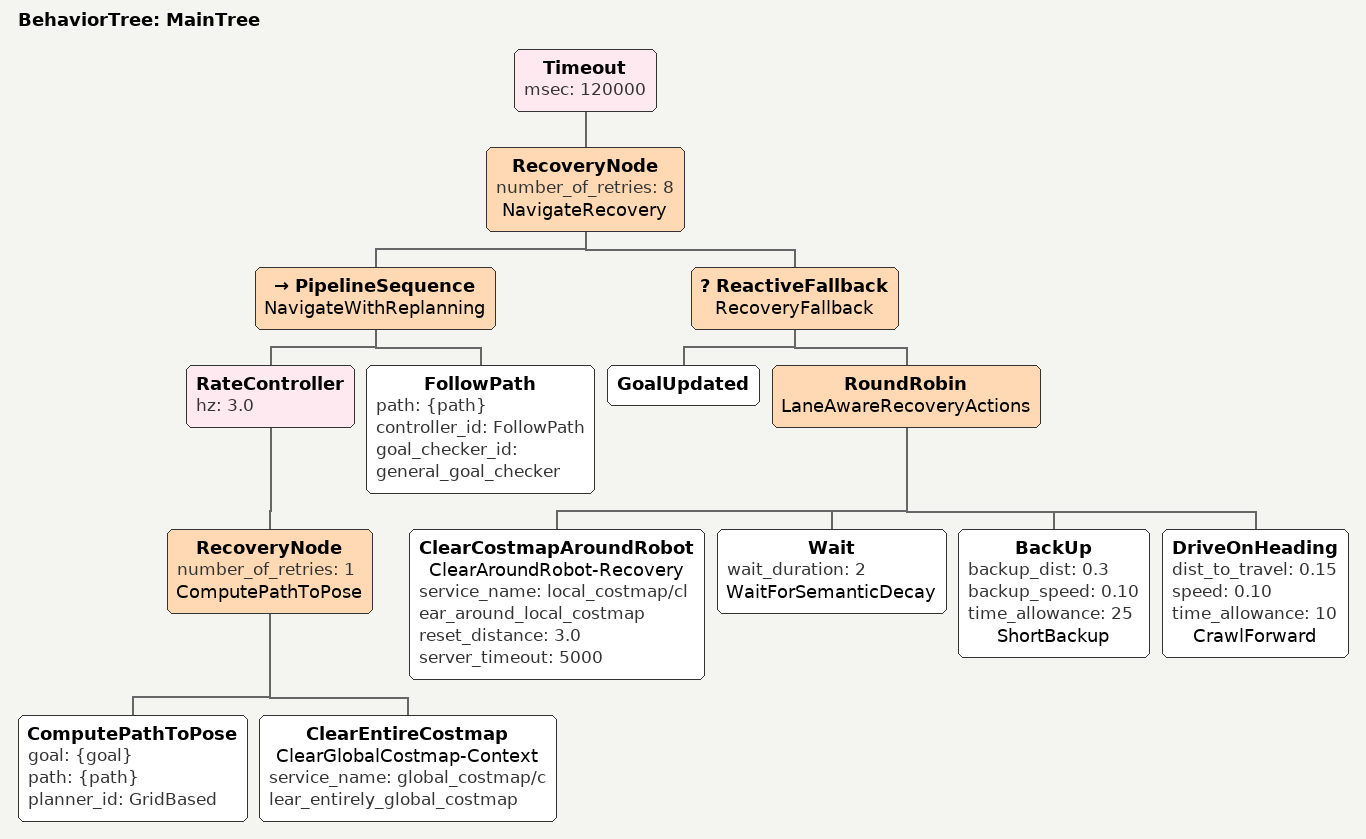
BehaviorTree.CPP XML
<root main_tree_to_execute="MainTree">
  <BehaviorTree ID="MainTree">

    <Timeout msec="120000">  <!-- 2026-05-30: 45000->120000 for FIELD TESTING (no DQ clock). REVERT to 45000 for competition (IGVC 60s Hold-up-Traffic DQ, 15s margin). -->

      <RecoveryNode number_of_retries="8" name="NavigateRecovery">  <!-- 2026-05-30: 3->8 for field-test persistence. REVERT to 3 for competition (1mph-avg recovery budget). -->

        <PipelineSequence name="NavigateWithReplanning">

          <RateController hz="3.0">
            <RecoveryNode number_of_retries="1" name="ComputePathToPose">
              <ComputePathToPose goal="{goal}"
                                 path="{path}"
                                 planner_id="GridBased"/>
              <ClearEntireCostmap name="ClearGlobalCostmap-Context"
                service_name="global_costmap/clear_entirely_global_costmap"/>
            </RecoveryNode>
          </RateController>

          <FollowPath path="{path}"
                      controller_id="FollowPath"
                      goal_checker_id="general_goal_checker"/>

        </PipelineSequence>

        <ReactiveFallback name="RecoveryFallback">
          <GoalUpdated/>

          <RoundRobin name="LaneAwareRecoveryActions">

            <ClearCostmapAroundRobot name="ClearAroundRobot-Recovery"
              service_name="local_costmap/clear_around_local_costmap"
              reset_distance="3.0"
              server_timeout="5000"/>

            <Wait wait_duration="2" name="WaitForSemanticDecay"/>

            <BackUp backup_dist="0.3"
                    backup_speed="0.10"
                    time_allowance="25"
                    name="ShortBackup"/>

            <DriveOnHeading dist_to_travel="0.15"
                            speed="0.10"
                            time_allowance="10"
                            name="CrawlForward"/>

          </RoundRobin>
        </ReactiveFallback>

      </RecoveryNode>
    </Timeout>

  </BehaviorTree>
</root>
